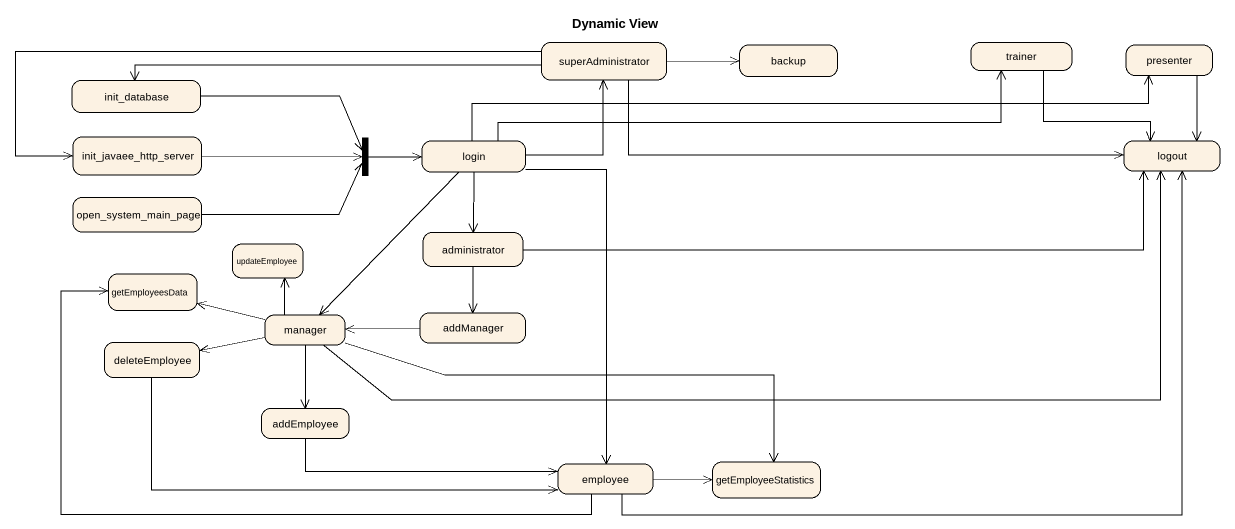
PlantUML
@startuml
title Dynamic View
hide empty description
state superAdministrator
state backup
state trainer
state presenter
state init_database
state init_javaee_http_server
state fork1 <<join>>
state login
state logout
state open_system_main_page
state updateEmployee
state administrator
state getEmployeesData
state deleteEmployee
state manager
state addManager
state addEmployee
state employee
state getEmployeeStatistics
superAdministrator -right-> backup
superAdministrator -left-> init_database
superAdministrator -left-> init_javaee_http_server
superAdministrator -right-> logout
trainer --> logout
presenter --> logout
init_database -right-> fork1
init_javaee_http_server -right-> fork1
fork1 -right-> login
login -up-> superAdministrator
login -right-> trainer
login -right-> presenter
login --> administrator
login --> manager
login --> employee
open_system_main_page -right-> fork1
administrator -right-> logout
administrator --> addManager
deleteEmployee -right-> employee
manager -right-> logout
manager -up-> updateEmployee
manager -left-> getEmployeesData
manager -left-> deleteEmployee
manager --> addEmployee
manager -right-> getEmployeeStatistics
addManager -left-> manager
addEmployee -right-> employee
employee -right-> logout
employee -left-> getEmployeesData
employee -right-> getEmployeeStatistics
@enduml
